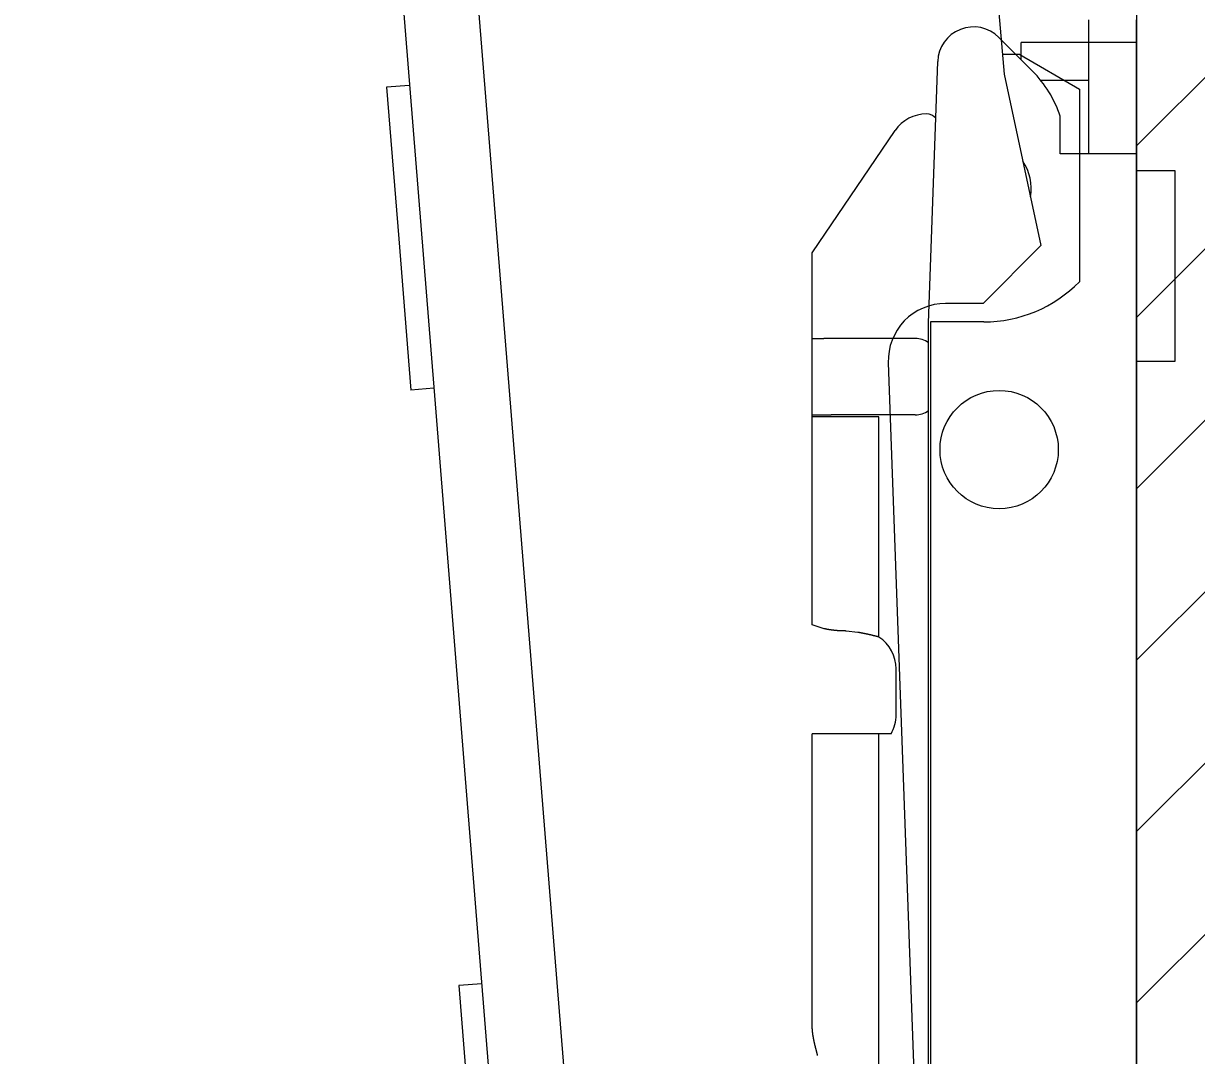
# Model space of a CAD drawing. Header units: millimetres. Extents: x -853320 to 19484, y -510814 to 9708.
# Drawn here: x 6016.7 to 6047.44, y 3705.13 to 3732.17 of the extents above; entities that cross this region are included whole.
import ezdxf
from ezdxf import colors
from ezdxf.entities.mleader import LeaderData, LeaderLine
from ezdxf.math import Vec2, Vec3

# ---------------------------------------------------------------- set-up
doc = ezdxf.new("R2010")
doc.units = ezdxf.units.MM
doc.layers.add('DS_ST_quote 1_50', color=7, linetype='Continuous')
for name, color, linetype, lineweight in [('F_ARREDI', 7, 'Continuous', 5), ('F_ELETTRODOMESTICI', 40, 'Continuous', 5), ('F_FERRAMENTA', 253, 'Continuous', 5), ('F_Guide', 1, 'Continuous', 9), ('F_MULTI laminato OPACO', 1, 'Continuous', 5)]:
    doc.layers.add(name, color=color, linetype=linetype, lineweight=lineweight)
doc.styles.add('ARIAL', font='arial.ttf')
doc.styles.add('DANZI-DIDASCALIE', font='Yu Gothic UI Light.ttf', dxfattribs={"height": 30})
doc.dimstyles.new('ISO-100', dxfattribs={"dimtxt": 100, "dimasz": 5, "dimexe": 0.25, "dimexo": 6, "dimgap": 6, "dimtad": 1, "dimtxsty": 'ARIAL', "dimblk": 'ARCHTICK', "dimcen": 2.5, "dimdle": 15, "dimse1": 1, "dimse2": 1, "dimclrd": 256, "dimclre": 256, "dimclrt": 256, "dimadec": 0, "dimazin": 0, "dimtfac": 1, "dimtmove": 0, "dimatfit": 3, "dimldrblk": 'ARCHTICK', "dimfxl": 1, "dimlwd": -1, "dimlwe": -1, "dimarcsym": 0})

# ---------------------------------------------------------------- blocks, each defined once
blk = doc.blocks.new('_Dot')
at = {"color": 0, "linetype": 'ByBlock', "lineweight": -2}
blk.add_line((-0.5, 0), (-1, 0), dxfattribs=at)
at = {"color": 0, "linetype": 'ByBlock', "const_width": 0.5}
blk.add_lwpolyline([(-0.25, 0, 1), (0.25, 0, 1)], format="xyb", close=True, dxfattribs=at)
blk = doc.blocks.new('CERNIERA_batttuta_pianta')
at = {"layer": 'F_FERRAMENTA'}
for p, q in [((813217.441, 528416.163), (813212.389, 528478.95)), ((813204.71, 528435.425), (813204.71, 528472.425)), ((813205.815, 528436.496), (813204.96, 528460.393)), ((813216.884, 528447.61), (813216.043, 528458.069)), ((813217.067, 528452.814), (813216.748, 528456.781)), ((813216.469, 528452.765), (813217.067, 528452.814)), ((813217.726, 528437.139), (813216.884, 528447.61)), ((813217.724, 528437.166), (813218.323, 528437.214)), ((813218.569, 528426.657), (813217.726, 528437.139)), ((813218.642, 528433.247), (813218.323, 528437.214)), ((813203.31, 528435.425), (813204.71, 528435.425)), ((813201.82, 528433.425), (813203.334, 528434.942)), ((813203.334, 528434.942), (813204.317, 528434.943)), ((813200.81, 528429.327), (813200.81, 528434.374)), ((813202.777, 528428.941), (813201.82, 528433.425)), ((813218.961, 528429.28), (813218.642, 528433.247)), ((813202.372, 528428.425), (813200.81, 528429.327)), ((813218.362, 528429.231), (813218.961, 528429.28)), ((813203.982, 528415.296), (813202.777, 528428.941)), ((813202.372, 528428.425), (813202.822, 528428.425))]:
    blk.add_line(p, q, dxfattribs=at)
for centre, radius, start, end in [((813204.316, 528436.443), 1.5, 270.049, 2.049), ((813203.31, 528431.925), 3.5, 90, 135.5847), ((813203.311, 528431.923), 1.24, 169.443, 214.655)]:
    blk.add_arc(centre, radius, start, end, dxfattribs=at)
blk = doc.blocks.new('BASE_cerniera battuta_pianta')
at = {"layer": 'F_FERRAMENTA'}
for p, q in [((813175.5, 528472.689), (813175.5, 528429.024)), ((813182.25, 528462.974), (813182.25, 528447.729)), ((813180.95, 528462.445), (813180.95, 528436.974)), ((813183.856, 528456.159), (813183.857, 528456.154)), ((813183.857, 528456.154), (813183.858, 528456.148)), ((813183.858, 528456.148), (813183.86, 528456.143)), ((813183.86, 528456.143), (813183.861, 528456.138)), ((813183.861, 528456.138), (813183.862, 528456.133)), ((813183.862, 528456.133), (813183.863, 528456.128)), ((813183.863, 528456.128), (813183.864, 528456.123)), ((813183.864, 528456.123), (813183.866, 528456.118)), ((813183.866, 528456.118), (813183.867, 528456.112)), ((813183.867, 528456.112), (813183.868, 528456.107)), ((813183.868, 528456.107), (813183.869, 528456.102)), ((813183.869, 528456.102), (813183.871, 528456.097)), ((813183.871, 528456.097), (813183.872, 528456.092)), ((813183.872, 528456.092), (813183.873, 528456.087)), ((813183.873, 528456.087), (813183.874, 528456.082)), ((813183.874, 528456.082), (813183.875, 528456.077)), ((813183.875, 528456.077), (813183.877, 528456.072)), ((813183.877, 528456.072), (813183.878, 528456.067)), ((813183.878, 528456.067), (813183.879, 528456.062)), ((813183.879, 528456.062), (813183.88, 528456.057)), ((813183.88, 528456.057), (813183.882, 528456.052)), ((813183.882, 528456.052), (813183.883, 528456.047)), ((813183.883, 528456.047), (813183.884, 528456.042)), ((813183.884, 528456.042), (813183.885, 528456.037)), ((813183.885, 528456.037), (813183.886, 528456.032)), ((813183.886, 528456.032), (813183.888, 528456.027)), ((813183.888, 528456.027), (813183.889, 528456.022)), ((813183.889, 528456.022), (813183.89, 528456.017)), ((813183.89, 528456.017), (813183.891, 528456.012)), ((813183.891, 528456.012), (813183.893, 528456.007)), ((813183.893, 528456.007), (813183.894, 528456.002)), ((813183.894, 528456.002), (813183.896, 528455.997)), ((813183.896, 528455.997), (813183.897, 528455.993)), ((813183.897, 528455.993), (813183.898, 528455.988)), ((813183.898, 528455.988), (813183.9, 528455.983)), ((813183.9, 528455.983), (813183.901, 528455.978)), ((813183.901, 528455.978), (813183.902, 528455.973)), ((813183.902, 528455.973), (813183.904, 528455.968)), ((813183.904, 528455.968), (813183.905, 528455.963)), ((813183.905, 528455.963), (813183.906, 528455.958)), ((813183.906, 528455.958), (813183.908, 528455.954)), ((813183.908, 528455.954), (813183.909, 528455.949)), ((813183.909, 528455.949), (813183.91, 528455.944)), ((813183.91, 528455.944), (813183.911, 528455.939)), ((813183.911, 528455.939), (813183.913, 528455.934)), ((813183.913, 528455.934), (813183.914, 528455.929)), ((813183.914, 528455.929), (813183.915, 528455.924)), ((813183.915, 528455.924), (813183.916, 528455.92)), ((813183.916, 528455.92), (813183.918, 528455.915)), ((813183.918, 528455.915), (813183.919, 528455.91)), ((813183.919, 528455.91), (813183.92, 528455.905)), ((813183.92, 528455.905), (813183.921, 528455.9)), ((813183.921, 528455.9), (813183.922, 528455.895)), ((813183.922, 528455.895), (813183.924, 528455.891)), ((813183.924, 528455.891), (813183.925, 528455.886)), ((813183.925, 528455.886), (813183.926, 528455.881)), ((813183.926, 528455.881), (813183.927, 528455.876)), ((813183.927, 528455.876), (813183.928, 528455.871)), ((813183.928, 528455.871), (813183.93, 528455.867)), ((813183.93, 528455.867), (813183.931, 528455.862)), ((813183.931, 528455.862), (813183.932, 528455.857)), ((813183.932, 528455.857), (813183.933, 528455.852)), ((813183.933, 528455.852), (813183.934, 528455.847)), ((813183.934, 528455.847), (813183.935, 528455.843)), ((813183.935, 528455.843), (813183.936, 528455.838)), ((813183.936, 528455.838), (813183.937, 528455.833)), ((813183.937, 528455.833), (813183.938, 528455.828)), ((813183.938, 528455.828), (813183.939, 528455.824)), ((813183.939, 528455.824), (813183.941, 528455.819)), ((813183.941, 528455.819), (813183.942, 528455.814)), ((813183.942, 528455.814), (813183.943, 528455.809)), ((813183.943, 528455.809), (813183.944, 528455.804)), ((813183.944, 528455.804), (813183.945, 528455.8)), ((813183.945, 528455.8), (813183.946, 528455.795)), ((813183.946, 528455.795), (813183.947, 528455.79)), ((813183.947, 528455.79), (813183.948, 528455.785)), ((813183.948, 528455.785), (813183.949, 528455.781)), ((813183.949, 528455.781), (813183.95, 528455.776)), ((813183.95, 528455.776), (813183.951, 528455.771)), ((813183.951, 528455.771), (813183.952, 528455.766)), ((813183.952, 528455.766), (813183.953, 528455.762)), ((813183.953, 528455.762), (813183.954, 528455.757)), ((813183.954, 528455.757), (813183.955, 528455.752)), ((813183.955, 528455.752), (813183.956, 528455.748)), ((813183.956, 528455.748), (813183.957, 528455.743)), ((813183.957, 528455.743), (813183.957, 528455.738)), ((813183.957, 528455.738), (813183.958, 528455.733)), ((813183.958, 528455.733), (813183.959, 528455.729)), ((813183.959, 528455.729), (813183.96, 528455.724)), ((813183.96, 528455.724), (813183.961, 528455.719)), ((813183.961, 528455.719), (813183.962, 528455.715)), ((813183.962, 528455.715), (813183.963, 528455.71)), ((813183.963, 528455.71), (813183.964, 528455.705)), ((813183.964, 528455.705), (813183.964, 528455.7)), ((813183.964, 528455.7), (813183.965, 528455.696)), ((813183.965, 528455.696), (813183.966, 528455.691)), ((813183.966, 528455.691), (813183.967, 528455.686)), ((813183.967, 528455.686), (813183.968, 528455.682)), ((813183.968, 528455.682), (813183.969, 528455.677)), ((813183.969, 528455.677), (813183.969, 528455.672)), ((813183.969, 528455.672), (813183.97, 528455.668)), ((813183.97, 528455.668), (813183.971, 528455.663)), ((813183.971, 528455.663), (813183.972, 528455.658)), ((813183.972, 528455.658), (813183.972, 528455.654)), ((813183.972, 528455.654), (813183.973, 528455.649)), ((813183.973, 528455.649), (813183.974, 528455.644)), ((813183.974, 528455.644), (813183.975, 528455.64)), ((813183.975, 528455.64), (813183.975, 528455.635)), ((813183.975, 528455.635), (813183.976, 528455.63)), ((813183.976, 528455.63), (813183.977, 528455.626)), ((813183.977, 528455.626), (813183.978, 528455.621)), ((813183.978, 528455.621), (813183.978, 528455.617)), ((813183.978, 528455.617), (813183.979, 528455.612)), ((813183.979, 528455.612), (813183.98, 528455.607)), ((813183.98, 528455.607), (813183.98, 528455.603)), ((813183.98, 528455.603), (813183.981, 528455.598)), ((813183.981, 528455.598), (813183.981, 528455.593)), ((813183.981, 528455.593), (813183.982, 528455.589)), ((813183.982, 528455.589), (813183.983, 528455.584)), ((813183.983, 528455.584), (813183.983, 528455.58)), ((813183.983, 528455.58), (813183.984, 528455.575)), ((813183.984, 528455.575), (813183.984, 528455.57)), ((813183.984, 528455.57), (813183.985, 528455.566)), ((813183.985, 528455.566), (813183.986, 528455.561)), ((813183.986, 528455.561), (813183.986, 528455.556)), ((813183.986, 528455.556), (813183.987, 528455.552)), ((813183.987, 528455.552), (813183.987, 528455.547)), ((813183.987, 528455.547), (813183.988, 528455.542)), ((813183.988, 528455.542), (813183.988, 528455.538)), ((813183.988, 528455.538), (813183.989, 528455.533)), ((813183.989, 528455.533), (813183.989, 528455.528)), ((813183.989, 528455.528), (813183.99, 528455.524)), ((813183.99, 528455.524), (813183.99, 528455.519)), ((813183.99, 528455.519), (813183.991, 528455.514)), ((813183.991, 528455.514), (813183.991, 528455.51)), ((813183.991, 528455.51), (813183.992, 528455.505)), ((813183.992, 528455.505), (813183.992, 528455.5)), ((813183.992, 528455.5), (813183.992, 528455.496)), ((813183.992, 528455.496), (813183.993, 528455.491)), ((813183.993, 528455.491), (813183.993, 528455.486)), ((813183.993, 528455.486), (813183.994, 528455.482)), ((813183.994, 528455.482), (813183.994, 528455.477)), ((813183.994, 528455.477), (813183.994, 528455.472)), ((813183.994, 528455.472), (813183.995, 528455.468)), ((813183.995, 528455.468), (813183.995, 528455.463)), ((813183.995, 528455.463), (813183.995, 528455.458)), ((813183.995, 528455.458), (813183.996, 528455.453)), ((813183.996, 528455.453), (813183.996, 528455.449)), ((813183.996, 528455.449), (813183.996, 528455.444)), ((813183.996, 528455.444), (813183.997, 528455.439)), ((813183.997, 528455.439), (813183.997, 528455.435)), ((813183.997, 528455.435), (813183.997, 528455.43)), ((813183.997, 528455.43), (813183.997, 528455.425)), ((813183.997, 528455.425), (813183.998, 528455.421)), ((813183.998, 528455.421), (813183.998, 528455.416)), ((813183.998, 528455.416), (813183.998, 528455.411)), ((813183.998, 528455.411), (813183.998, 528455.407)), ((813183.998, 528455.407), (813183.998, 528455.402)), ((813183.998, 528455.402), (813183.999, 528455.397)), ((813183.999, 528455.397), (813183.999, 528455.393)), ((813183.999, 528455.393), (813183.999, 528455.388)), ((813183.999, 528455.388), (813183.999, 528455.383)), ((813183.999, 528455.383), (813183.999, 528455.379)), ((813183.999, 528455.379), (813183.999, 528455.374)), ((813183.999, 528455.374), (813183.999, 528455.369)), ((813183.999, 528455.369), (813183.999, 528455.365)), ((813183.999, 528455.365), (813183.999, 528455.36)), ((813183.999, 528455.36), (813184, 528455.355)), ((813184, 528455.355), (813184, 528455.351)), ((813184, 528455.351), (813184, 528455.346)), ((813184, 528455.346), (813184, 528455.341)), ((813184, 528455.341), (813184, 528447.729)), ((813181.934, 528447.729), (813184, 528447.729)), ((813181.8, 528447.229), (813181.8, 528446.029)), ((813182.25, 528445.195), (813182.25, 528445.194)), ((813182.25, 528445.195), (813182.25, 528445.194)), ((813182.25, 528445.195), (813182.25, 528445.194)), ((813182.25, 528445.195), (813182.25, 528445.194)), ((813182.25, 528445.195), (813182.25, 528445.195)), ((813182.25, 528445.195), (813182.25, 528445.195)), ((813182.25, 528445.194), (813182.258, 528445.192)), ((813182.25, 528445.194), (813182.25, 528439.424)), ((813182.258, 528445.192), (813182.266, 528445.19)), ((813182.266, 528445.19), (813182.274, 528445.188)), ((813182.274, 528445.188), (813182.282, 528445.185)), ((813182.282, 528445.185), (813182.291, 528445.183)), ((813182.291, 528445.183), (813182.299, 528445.181)), ((813182.299, 528445.181), (813182.307, 528445.179)), ((813182.307, 528445.179), (813182.315, 528445.177)), ((813182.315, 528445.177), (813182.323, 528445.175)), ((813182.323, 528445.175), (813182.332, 528445.172)), ((813182.332, 528445.172), (813182.34, 528445.17)), ((813182.34, 528445.17), (813182.348, 528445.168)), ((813182.348, 528445.168), (813182.356, 528445.166)), ((813182.356, 528445.166), (813182.365, 528445.164)), ((813182.365, 528445.164), (813182.373, 528445.162)), ((813182.373, 528445.162), (813182.381, 528445.16)), ((813182.381, 528445.16), (813182.39, 528445.158)), ((813182.39, 528445.158), (813182.398, 528445.156)), ((813182.398, 528445.156), (813182.406, 528445.154)), ((813182.406, 528445.154), (813182.415, 528445.152)), ((813182.415, 528445.152), (813182.423, 528445.15)), ((813182.423, 528445.15), (813182.431, 528445.148)), ((813182.431, 528445.148), (813182.44, 528445.146)), ((813182.44, 528445.146), (813182.448, 528445.144)), ((813182.448, 528445.144), (813182.457, 528445.142)), ((813182.457, 528445.142), (813182.465, 528445.14)), ((813182.465, 528445.14), (813182.473, 528445.138)), ((813182.473, 528445.138), (813182.482, 528445.136)), ((813182.482, 528445.136), (813182.49, 528445.134)), ((813182.49, 528445.134), (813182.499, 528445.132)), ((813182.499, 528445.132), (813182.507, 528445.13)), ((813182.507, 528445.13), (813182.516, 528445.128)), ((813182.516, 528445.128), (813182.524, 528445.126)), ((813182.524, 528445.126), (813182.533, 528445.124)), ((813182.533, 528445.124), (813182.541, 528445.122)), ((813182.541, 528445.122), (813182.549, 528445.121)), ((813182.549, 528445.121), (813182.558, 528445.119)), ((813182.558, 528445.119), (813182.566, 528445.117)), ((813182.566, 528445.117), (813182.575, 528445.115)), ((813182.575, 528445.115), (813182.583, 528445.113)), ((813182.583, 528445.113), (813182.592, 528445.112)), ((813182.592, 528445.112), (813182.6, 528445.11)), ((813182.6, 528445.11), (813182.609, 528445.108)), ((813182.609, 528445.108), (813182.617, 528445.106)), ((813182.617, 528445.106), (813182.626, 528445.105)), ((813182.626, 528445.105), (813182.634, 528445.103)), ((813182.634, 528445.103), (813182.642, 528445.101)), ((813182.642, 528445.101), (813182.651, 528445.1)), ((813182.651, 528445.1), (813182.659, 528445.098)), ((813182.659, 528445.098), (813182.668, 528445.096)), ((813182.668, 528445.096), (813182.676, 528445.095)), ((813182.676, 528445.095), (813182.685, 528445.093)), ((813182.685, 528445.093), (813182.693, 528445.091)), ((813182.693, 528445.091), (813182.702, 528445.09)), ((813182.702, 528445.09), (813182.71, 528445.088)), ((813182.71, 528445.088), (813182.718, 528445.087)), ((813182.718, 528445.087), (813182.727, 528445.085)), ((813182.727, 528445.085), (813182.735, 528445.084)), ((813182.735, 528445.084), (813182.744, 528445.082)), ((813182.744, 528445.082), (813182.752, 528445.081)), ((813182.752, 528445.081), (813182.76, 528445.079)), ((813182.76, 528445.079), (813182.769, 528445.078)), ((813182.769, 528445.078), (813182.777, 528445.076)), ((813182.777, 528445.076), (813182.785, 528445.075)), ((813182.785, 528445.075), (813182.794, 528445.073)), ((813182.794, 528445.073), (813182.802, 528445.072)), ((813182.802, 528445.072), (813183.111, 528445.036)), ((813183.111, 528445.036), (813183.116, 528445.035)), ((813183.122, 528445.035), (813183.116, 528445.035)), ((813183.122, 528445.035), (813183.127, 528445.035)), ((813183.127, 528445.035), (813183.132, 528445.035)), ((813183.132, 528445.035), (813183.137, 528445.035)), ((813183.137, 528445.035), (813183.142, 528445.035)), ((813183.142, 528445.035), (813183.148, 528445.035)), ((813183.148, 528445.035), (813183.153, 528445.035)), ((813183.153, 528445.035), (813183.158, 528445.035)), ((813183.158, 528445.035), (813183.163, 528445.035)), ((813183.163, 528445.035), (813183.168, 528445.035)), ((813183.168, 528445.035), (813183.173, 528445.035)), ((813183.173, 528445.035), (813183.178, 528445.035)), ((813183.178, 528445.035), (813183.184, 528445.035)), ((813183.184, 528445.035), (813183.189, 528445.035)), ((813183.189, 528445.035), (813183.194, 528445.034)), ((813183.194, 528445.034), (813183.199, 528445.034)), ((813183.199, 528445.034), (813183.204, 528445.034)), ((813183.204, 528445.034), (813183.209, 528445.034)), ((813183.209, 528445.034), (813183.214, 528445.034)), ((813183.214, 528445.034), (813183.219, 528445.034)), ((813183.219, 528445.034), (813183.224, 528445.034)), ((813183.224, 528445.034), (813183.229, 528445.033)), ((813183.229, 528445.033), (813183.234, 528445.033)), ((813183.234, 528445.033), (813183.24, 528445.033)), ((813183.24, 528445.033), (813183.245, 528445.033)), ((813183.245, 528445.033), (813183.25, 528445.033)), ((813183.25, 528445.033), (813183.255, 528445.032)), ((813183.255, 528445.032), (813183.26, 528445.032)), ((813183.26, 528445.032), (813183.265, 528445.032)), ((813183.265, 528445.032), (813183.269, 528445.032)), ((813183.269, 528445.032), (813183.274, 528445.031)), ((813183.274, 528445.031), (813183.279, 528445.031)), ((813183.279, 528445.031), (813183.284, 528445.031)), ((813183.284, 528445.031), (813183.289, 528445.03)), ((813183.289, 528445.03), (813183.294, 528445.03)), ((813183.294, 528445.03), (813183.299, 528445.03)), ((813183.299, 528445.03), (813183.304, 528445.029)), ((813183.304, 528445.029), (813183.309, 528445.029)), ((813183.309, 528445.029), (813183.314, 528445.029)), ((813183.314, 528445.029), (813183.319, 528445.028)), ((813183.319, 528445.028), (813183.323, 528445.028)), ((813183.323, 528445.028), (813183.328, 528445.028)), ((813183.328, 528445.028), (813183.333, 528445.027)), ((813183.333, 528445.027), (813183.338, 528445.027)), ((813183.338, 528445.027), (813183.343, 528445.027)), ((813183.343, 528445.027), (813183.347, 528445.026)), ((813183.347, 528445.026), (813183.352, 528445.026)), ((813183.352, 528445.026), (813183.357, 528445.025)), ((813183.357, 528445.025), (813183.361, 528445.025)), ((813183.361, 528445.025), (813183.366, 528445.025)), ((813183.366, 528445.025), (813183.371, 528445.024)), ((813183.371, 528445.024), (813183.376, 528445.024)), ((813183.376, 528445.024), (813183.38, 528445.023)), ((813183.38, 528445.023), (813183.385, 528445.023)), ((813183.385, 528445.023), (813183.389, 528445.022)), ((813183.389, 528445.022), (813183.394, 528445.022)), ((813183.394, 528445.022), (813183.399, 528445.021)), ((813183.399, 528445.021), (813183.403, 528445.021)), ((813183.403, 528445.021), (813183.408, 528445.02)), ((813183.408, 528445.02), (813183.412, 528445.02)), ((813183.412, 528445.02), (813183.417, 528445.02)), ((813183.417, 528445.02), (813183.421, 528445.019)), ((813183.421, 528445.019), (813183.426, 528445.019)), ((813183.426, 528445.019), (813183.431, 528445.018)), ((813183.431, 528445.018), (813183.435, 528445.017)), ((813183.435, 528445.017), (813183.439, 528445.017)), ((813183.439, 528445.017), (813183.444, 528445.016)), ((813183.444, 528445.016), (813183.448, 528445.016)), ((813183.448, 528445.016), (813183.453, 528445.015)), ((813183.453, 528445.015), (813183.457, 528445.015)), ((813183.457, 528445.015), (813183.461, 528445.014)), ((813183.461, 528445.014), (813183.466, 528445.014)), ((813183.466, 528445.014), (813183.47, 528445.013)), ((813183.47, 528445.013), (813183.474, 528445.013)), ((813183.474, 528445.013), (813183.479, 528445.012)), ((813183.479, 528445.012), (813183.483, 528445.011)), ((813183.483, 528445.011), (813183.487, 528445.011)), ((813183.487, 528445.011), (813183.492, 528445.01)), ((813183.492, 528445.01), (813183.496, 528445.01)), ((813183.496, 528445.01), (813183.5, 528445.009)), ((813183.5, 528445.009), (813183.504, 528445.009)), ((813183.504, 528445.009), (813183.508, 528445.008)), ((813183.508, 528445.008), (813183.513, 528445.007)), ((813183.513, 528445.007), (813183.517, 528445.007)), ((813183.517, 528445.007), (813183.521, 528445.006)), ((813183.521, 528445.006), (813183.525, 528445.006)), ((813183.525, 528445.006), (813183.529, 528445.005)), ((813183.529, 528445.005), (813183.533, 528445.004)), ((813183.533, 528445.004), (813183.537, 528445.004)), ((813183.537, 528445.004), (813183.541, 528445.003)), ((813183.541, 528445.003), (813183.545, 528445.002)), ((813183.545, 528445.002), (813183.549, 528445.002)), ((813183.549, 528445.002), (813183.553, 528445.001)), ((813183.553, 528445.001), (813183.557, 528445.001)), ((813183.557, 528445.001), (813183.561, 528445)), ((813183.561, 528445), (813183.565, 528444.999)), ((813183.565, 528444.999), (813183.569, 528444.999)), ((813183.569, 528444.999), (813183.573, 528444.998)), ((813183.573, 528444.998), (813183.577, 528444.997)), ((813183.577, 528444.997), (813183.581, 528444.997)), ((813183.581, 528444.997), (813183.585, 528444.996)), ((813183.585, 528444.996), (813183.588, 528444.995)), ((813183.588, 528444.995), (813183.592, 528444.995)), ((813183.592, 528444.995), (813183.596, 528444.994)), ((813183.596, 528444.994), (813183.6, 528444.993)), ((813183.6, 528444.993), (813183.603, 528444.993)), ((813183.603, 528444.993), (813183.607, 528444.992)), ((813183.607, 528444.992), (813183.611, 528444.991)), ((813183.611, 528444.991), (813183.615, 528444.991)), ((813183.615, 528444.991), (813183.618, 528444.99)), ((813183.618, 528444.99), (813183.622, 528444.989)), ((813183.622, 528444.989), (813183.626, 528444.989)), ((813183.626, 528444.989), (813183.629, 528444.988)), ((813183.629, 528444.988), (813183.633, 528444.987)), ((813183.633, 528444.987), (813183.636, 528444.987)), ((813183.636, 528444.987), (813183.64, 528444.986)), ((813183.64, 528444.986), (813183.643, 528444.985)), ((813183.643, 528444.985), (813183.647, 528444.985)), ((813183.647, 528444.985), (813183.65, 528444.984)), ((813183.65, 528444.984), (813183.654, 528444.983)), ((813183.654, 528444.983), (813183.657, 528444.982)), ((813183.657, 528444.982), (813183.661, 528444.982)), ((813183.661, 528444.982), (813183.664, 528444.981)), ((813183.664, 528444.981), (813183.667, 528444.98)), ((813183.667, 528444.98), (813183.671, 528444.98)), ((813183.671, 528444.98), (813183.674, 528444.979)), ((813183.674, 528444.979), (813183.677, 528444.978)), ((813183.677, 528444.978), (813183.681, 528444.978)), ((813183.681, 528444.978), (813183.684, 528444.977)), ((813183.684, 528444.977), (813183.898, 528444.911)), ((813183.898, 528444.911), (813184, 528444.873)), ((813184, 528444.873), (813184, 528435.128)), ((813182.25, 528439.424), (813184, 528439.424)), ((813181.297, 528439.374), (813183.5, 528439.374)), ((813183.5, 528439.384), (813184, 528439.384)), ((813183.5, 528439.384), (813183.5, 528439.374)), ((813181.297, 528437.374), (813183.697, 528437.374)), ((813183.697, 528437.384), (813184, 528437.384)), ((813183.697, 528437.384), (813183.697, 528437.374)), ((813180.95, 528436.974), (813180.71, 528430.115)), ((813184, 528435.128), (813181.827, 528431.928)), ((813175.5, 528432.534), (813177.5, 528432.534)), ((813176.749, 528432.534), (813176.749, 528429.619)), ((813177.5, 528432.534), (813177.5, 528431.552)), ((813176.749, 528430.619), (813178.003, 528430.619)), ((813178.228, 528430.367), (813179.111, 528429.485)), ((813178.52, 528430.076), (813178.52, 528429.619)), ((813175.5, 528429.619), (813178.52, 528429.619)), ((813176.75, 528429.619), (813176.75, 528429.024))]:
    blk.add_line(p, q, dxfattribs=at)
blk.add_circle((813179.1, 528440.284), 1.55, dxfattribs=at)
for centre, radius, start, end in [((813182.8, 528447.229), 1, 150.0001, 180), ((813182.8, 528446.029), 1, 180, 236.6367), ((813181.297, 528438.774), 0.6, 90, 125.3504), ((813181.297, 528437.974), 0.6, 234.6495, 270), ((813181, 528432.489), 1, 270, 325.83), ((813180.35, 528432.488), 3, 198.1949, 225), ((813181, 528431.789), 0.3, 217.6691, 270), ((813179.773, 528430.148), 0.937, 225, 358)]:
    blk.add_arc(centre, radius, start, end, dxfattribs=at)
at = {"layer": 'F_Guide'}
for p, q in [((813174.5, 528432.974), (813174.5, 528437.974)), ((813174.5, 528437.974), (813175.5, 528437.974)), ((813175.5, 528437.974), (813175.5, 528432.974)), ((813175.5, 528432.974), (813174.5, 528432.974))]:
    blk.add_line(p, q, dxfattribs=at)
blk = doc.blocks.new('ARMADIO_camera master_sol.C_pianta')
at = {"layer": 'F_MULTI laminato OPACO', "transparency": 33554508}
h = blk.add_hatch(dxfattribs=at)
h.set_pattern_fill('ANSI31', color=256)
h.paths.add_polyline_path([(717526.422, 531636.095), (717508.422, 531636.095), (717508.422, 531056.095), (717526.422, 531056.095)])
at = {"layer": 'F_MULTI laminato OPACO'}
for points in [[(717526.422, 531636.095), (717508.422, 531636.095), (717508.422, 531056.095), (717526.422, 531056.095)], [(717526.422, 531636.095), (717838.422, 531636.095), (717838.422, 531056.095), (717526.422, 531056.095)], [(717526.422, 531615.095), (717838.422, 531615.095), (717838.422, 531067.095), (717526.422, 531067.095)]]:
    blk.add_lwpolyline(points, close=True, dxfattribs=at)
at = {"color": 2}
for name, p in [('CERNIERA_batttuta_pianta', (-95672.889, 2642.133)), ('BASE_cerniera battuta_pianta', (-95649.078, 2640.621))]:
    blk.add_blockref(name, p, dxfattribs=at)
blk = doc.blocks.new('_ArchTick')
at = {"color": 0, "linetype": 'ByBlock', "const_width": 0.15}
blk.add_lwpolyline([(-0.5, -0.5), (0.5, 0.5)], dxfattribs=at)
blk = doc.blocks.new('*D146')
at = {"layer": 'Defpoints', "color": 0, "transparency": 16777216}
for p in [(5588.556, 7348.815), (19268.524, 2810.66), (19483.824, 2810.66)]:
    blk.add_point(p, dxfattribs=at)
at = {"layer": 'DS_ST_quote 1_50', "transparency": 16777216}
blk.add_line((19268.524, 7363.815), (19268.524, 2795.66), dxfattribs=at)
at = {"layer": 'DS_ST_quote 1_50', "transparency": 16777216, "xscale": 5, "yscale": 5, "zscale": 5}
for p, rotation in [((19268.524, 7348.815), 90), ((19268.524, 2810.66), 270)]:
    blk.add_blockref('_ArchTick', p, dxfattribs=dict(at, rotation=rotation))
at = {"layer": 'DS_ST_quote 1_50', "transparency": 16777216, "insert": (19202.429, 5079.737), "char_height": 100, "attachment_point": 5, "rotation": 90, "style": 'ARIAL'}
blk.add_mtext('4538,15', dxfattribs=at)
blk = doc.blocks.new('BAGNO-LAVANDERIA_pianta_sol.B')
at = {"layer": 'F_ELETTRODOMESTICI', "color": 5, "ltscale": 5}
ml = blk.add_multileader_mtext('Standard', dxfattribs=at)
ml.set_content('{\\fYu Gothic UI Light|b0|i0|c128|p34;BASAMENTO c/cassetto} ditta MIELE art.WTS 610', color=5, style='DANZI-DIDASCALIE')
ml.set_leader_properties(color=256, linetype='ByLayer', lineweight=-1)
ml.set_arrow_properties(name='DOT')
ml.build(insert=Vec2(0, 0))
ml.multileader.update_dxf_attribs({"arrow_head_size": 5, "scale": 5})
ctx = ml.context
ctx.base_point, ctx.scale, ctx.char_height, ctx.arrow_head_size, ctx.landing_gap_size, ctx.plane_origin, ctx.plane_x_axis, ctx.plane_y_axis = Vec3(865728.962, 518190.635), 5, 25, 5, 10, Vec3(865691.994, 518253.274), Vec3(0, -1), Vec3(1, 0)
notes = []
notes.append((ctx, [(0, (0, 0, 0), (0, 0), (1, 0), 1, [])]))
ctx.mtext.insert, ctx.mtext.text_direction, ctx.mtext.rotation, ctx.mtext.width, ctx.mtext.flow_direction = Vec3(865741.68, 518180.635), Vec3(0, -1), 4.712389, 471.57428, 5
ml = blk.add_multileader_mtext('Standard', dxfattribs=at)
ml.set_content('{\\fYu Gothic UI Light|b0|i0|c128|p34;LAVASCIUGA} ditta MIELE art.WTD165 WPM 8/5kg', color=5, style='DANZI-DIDASCALIE')
ml.set_leader_properties(color=256, linetype='ByLayer', lineweight=-1)
ml.set_arrow_properties(name='DOT')
ml.build(insert=Vec2(0, 0))
ml.multileader.update_dxf_attribs({"arrow_head_size": 5, "scale": 5})
ctx = ml.context
ctx.base_point, ctx.scale, ctx.char_height, ctx.arrow_head_size, ctx.landing_gap_size, ctx.plane_origin, ctx.plane_x_axis, ctx.plane_y_axis = Vec3(865852.825, 518185.277), 5, 25, 5, 10, Vec3(865819.832, 518247.915), Vec3(0, -1), Vec3(1, 0)
notes.append((ctx, [(0, (0, 0, 0), (0, 0), (1, 0), 1, [])]))
ctx.mtext.insert, ctx.mtext.text_direction, ctx.mtext.rotation, ctx.mtext.width, ctx.mtext.flow_direction = Vec3(865869.518, 518175.277), Vec3(0, -1), 4.712389, 377.01669, 5
for ctx, leaders in notes:
    for number, flags, end, landing, length, lines in leaders:
        leader = LeaderData()
        leader.index, (leader.has_last_leader_line, leader.has_dogleg_vector, leader.attachment_direction) = number, flags
        leader.last_leader_point, leader.dogleg_vector, leader.dogleg_length = Vec3(end), Vec3(landing), length
        for number, points, colour, breaks in lines:
            line = LeaderLine()
            line.index, line.vertices, line.color, line.breaks = number, Vec3.list(points), colors.encode_raw_color(colour), breaks
            leader.lines.append(line)
        ctx.leaders.append(leader)

msp = doc.modelspace()

# ---------------------------------------------------------------- block references
at = {"layer": 'F_ARREDI', "color": 2, "lineweight": 5}
msp.add_blockref('BAGNO-LAVANDERIA_pianta_sol.B', (-853319.899, -510814.178), dxfattribs=at)
at = {"layer": 'F_ARREDI', "color": 2, "lineweight": 5, "rotation": 180}
msp.add_blockref('ARMADIO_camera master_sol.C_pianta', (723572.288, 534801.91), dxfattribs=at)

# ---------------------------------------------------------------- dimensions: what is measured, and where the dimension line sits
at = {"layer": 'DS_ST_quote 1_50', "color": 4}
dim = msp.add_linear_dim(base=(19268.5243, 2810.6601), p1=(5588.556, 7348.8148), p2=(19483.824, 2810.6601), angle=90, dimstyle='ISO-100', dxfattribs=at)
dim.commit()
dim.dimension.update_dxf_attribs({"geometry": '*D146', "text_midpoint": (19202.4288, 5079.7375)})

doc.saveas('drawing.dxf')
